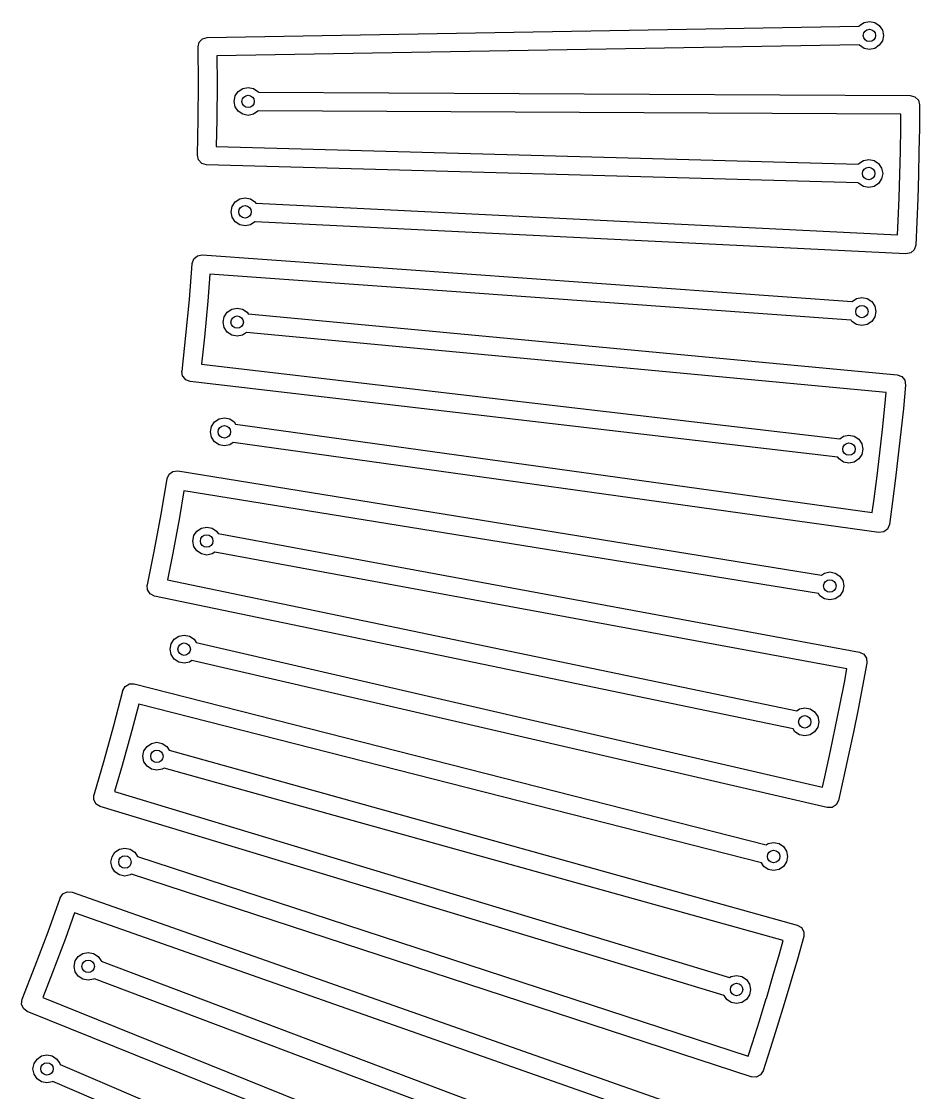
# Model space of a CAD drawing. Extents: x 97 to 314, y -170 to 213.
# Drawn here: x 299.51 to 313.95, y 106.2 to 123.43 of the extents above; entities that cross this region are included whole.
import ezdxf

# ---------------------------------------------------------------- set-up
doc = ezdxf.new("R2010")
doc.units = 0
doc.layers.add('BLACK', color=7, linetype='CONTINUOUS')

msp = doc.modelspace()

# ---------------------------------------------------------------- linework, layer by layer
at = {"layer": 'BLACK', "linetype": 'CONTINUOUS'}
for p, q in [((302.496, 123.17), (312.98, 123.35)), ((312.98, 123.35), (312.988, 123.362)), ((312.988, 123.362), (313.061, 123.411)), ((313.061, 123.411), (313.147, 123.428)), ((313.147, 123.428), (313.233, 123.411)), ((313.233, 123.411), (313.306, 123.362)), ((313.306, 123.362), (313.355, 123.289)), ((302.421, 123.149), (302.496, 123.17)), ((313.355, 123.289), (313.372, 123.203)), ((313.372, 123.203), (313.355, 123.117)), ((302.349, 123.018), (302.367, 123.093)), ((302.349, 123.017), (302.349, 123.018)), ((302.35, 123.013), (302.349, 123.017)), ((302.349, 123.017), (302.349, 123.017)), ((302.355, 122.437), (302.35, 123.013)), ((302.367, 123.093), (302.421, 123.149)), ((312.984, 123.05), (302.65, 122.873)), ((312.988, 123.044), (312.984, 123.05)), ((313.061, 122.995), (312.988, 123.044)), ((313.147, 122.978), (313.061, 122.995)), ((313.233, 122.995), (313.147, 122.978)), ((313.306, 123.044), (313.233, 122.995)), ((313.355, 123.117), (313.306, 123.044)), ((302.65, 122.873), (302.654, 122.437)), ((302.352, 121.856), (302.355, 122.437)), ((302.654, 122.437), (302.651, 121.852)), ((302.946, 122.229), (302.995, 122.302)), ((302.995, 122.302), (303.068, 122.35)), ((303.068, 122.35), (303.154, 122.367)), ((303.154, 122.367), (303.24, 122.35)), ((303.24, 122.35), (303.313, 122.302)), ((303.313, 122.302), (303.32, 122.292)), ((303.32, 122.292), (313.804, 122.238)), ((302.929, 122.142), (302.946, 122.229)), ((302.946, 122.056), (302.929, 122.142)), ((313.804, 122.238), (313.879, 122.218)), ((313.879, 122.218), (313.934, 122.163)), ((313.934, 122.163), (313.954, 122.088)), ((302.995, 121.983), (302.946, 122.056)), ((303.068, 121.935), (302.995, 121.983)), ((303.313, 121.983), (303.24, 121.935)), ((303.318, 121.992), (303.313, 121.983)), ((313.653, 121.939), (303.318, 121.992)), ((313.954, 122.087), (313.95, 121.711)), ((313.954, 122.088), (313.954, 122.088)), ((313.954, 122.088), (313.954, 122.087)), ((313.954, 122.087), (313.954, 122.087)), ((302.341, 121.279), (302.352, 121.856)), ((302.651, 121.852), (302.643, 121.417)), ((303.154, 121.917), (303.068, 121.935)), ((303.24, 121.935), (303.154, 121.917)), ((313.651, 121.715), (313.653, 121.939)), ((313.645, 121.341), (313.651, 121.715)), ((313.95, 121.711), (313.944, 121.335)), ((302.34, 121.275), (302.341, 121.279)), ((302.358, 121.2), (302.34, 121.275)), ((302.643, 121.417), (312.973, 121.135)), ((313.636, 120.968), (313.645, 121.341)), ((313.944, 121.335), (313.935, 120.959)), ((302.411, 121.144), (302.358, 121.2)), ((302.486, 121.121), (302.411, 121.144)), ((312.968, 120.835), (302.486, 121.121)), ((312.973, 121.135), (312.977, 121.141)), ((312.977, 121.141), (313.05, 121.19)), ((313.05, 121.19), (313.136, 121.207)), ((313.136, 121.207), (313.222, 121.19)), ((313.222, 121.19), (313.295, 121.141)), ((313.295, 121.141), (313.344, 121.068)), ((313.344, 121.068), (313.361, 120.982)), ((313.361, 120.982), (313.344, 120.896)), ((313.624, 120.593), (313.636, 120.966)), ((313.636, 120.967), (313.636, 120.968)), ((313.636, 120.966), (313.636, 120.967)), ((313.636, 120.967), (313.636, 120.967)), ((313.935, 120.959), (313.924, 120.583)), ((313.935, 120.959), (313.935, 120.959)), ((313.935, 120.959), (313.935, 120.959)), ((312.977, 120.823), (312.968, 120.835)), ((313.05, 120.774), (312.977, 120.823)), ((313.136, 120.757), (313.05, 120.774)), ((313.222, 120.774), (313.136, 120.757)), ((313.295, 120.823), (313.222, 120.774)), ((313.344, 120.896), (313.295, 120.823)), ((302.946, 120.525), (303.019, 120.574)), ((303.019, 120.574), (303.105, 120.591)), ((303.105, 120.591), (303.191, 120.574)), ((303.191, 120.574), (303.264, 120.525)), ((313.61, 120.22), (313.624, 120.593)), ((313.924, 120.583), (313.909, 120.207)), ((302.88, 120.366), (302.897, 120.452)), ((302.897, 120.452), (302.946, 120.525)), ((303.264, 120.525), (303.276, 120.508)), ((303.276, 120.508), (313.6, 119.997)), ((302.897, 120.28), (302.88, 120.366)), ((302.946, 120.207), (302.897, 120.28)), ((303.019, 120.158), (302.946, 120.207)), ((303.105, 120.141), (303.019, 120.158)), ((303.191, 120.158), (303.105, 120.141)), ((303.264, 120.207), (303.191, 120.158)), ((303.265, 120.208), (303.264, 120.207)), ((313.732, 119.69), (303.265, 120.208)), ((313.6, 119.997), (313.61, 120.22)), ((313.909, 120.207), (313.892, 119.832)), ((313.868, 119.757), (313.811, 119.705)), ((313.892, 119.831), (313.868, 119.757)), ((313.892, 119.832), (313.892, 119.832)), ((313.892, 119.832), (313.892, 119.832)), ((313.892, 119.832), (313.892, 119.831)), ((313.892, 119.831), (313.892, 119.831)), ((302.254, 119.536), (302.279, 119.61)), ((302.254, 119.532), (302.254, 119.536)), ((302.254, 119.536), (302.254, 119.536)), ((302.254, 119.536), (302.254, 119.536)), ((302.279, 119.61), (302.338, 119.66)), ((302.338, 119.66), (302.414, 119.675)), ((302.414, 119.675), (312.87, 118.924)), ((313.735, 119.689), (313.732, 119.69)), ((313.811, 119.705), (313.735, 119.689)), ((302.209, 118.957), (302.254, 119.532)), ((302.541, 119.365), (302.507, 118.931)), ((312.853, 118.624), (302.541, 119.365)), ((302.154, 118.379), (302.209, 118.957)), ((302.507, 118.931), (302.452, 118.349)), ((312.87, 118.924), (312.94, 118.97)), ((312.94, 118.97), (313.026, 118.987)), ((313.026, 118.987), (313.112, 118.97)), ((313.112, 118.97), (313.185, 118.922)), ((313.185, 118.922), (313.234, 118.849)), ((313.234, 118.849), (313.251, 118.762)), ((302.753, 118.593), (302.77, 118.679)), ((302.77, 118.679), (302.819, 118.752)), ((302.819, 118.752), (302.892, 118.801)), ((302.892, 118.801), (302.978, 118.818)), ((302.978, 118.818), (303.064, 118.801)), ((303.064, 118.801), (303.137, 118.752)), ((303.137, 118.752), (303.154, 118.727)), ((303.154, 118.727), (313.595, 117.743)), ((313.234, 118.676), (313.185, 118.603)), ((313.251, 118.762), (313.234, 118.676)), ((302.77, 118.507), (302.753, 118.593)), ((302.819, 118.434), (302.77, 118.507)), ((312.867, 118.603), (312.853, 118.624)), ((312.94, 118.555), (312.867, 118.603)), ((313.026, 118.537), (312.94, 118.555)), ((313.112, 118.555), (313.026, 118.537)), ((313.185, 118.603), (313.112, 118.555)), ((302.092, 117.806), (302.154, 118.379)), ((302.452, 118.349), (302.404, 117.916)), ((302.892, 118.385), (302.819, 118.434)), ((302.978, 118.368), (302.892, 118.385)), ((303.064, 118.385), (302.978, 118.368)), ((303.128, 118.428), (303.064, 118.385)), ((313.417, 117.459), (303.128, 118.428)), ((302.404, 117.916), (312.671, 116.718)), ((302.09, 117.802), (302.092, 117.806)), ((302.101, 117.725), (302.09, 117.802)), ((302.108, 117.716), (302.101, 117.725)), ((302.15, 117.664), (302.108, 117.716)), ((302.222, 117.636), (302.15, 117.664)), ((313.595, 117.743), (313.668, 117.716)), ((313.668, 117.716), (313.717, 117.657)), ((313.717, 117.657), (313.73, 117.58)), ((312.64, 116.42), (302.222, 117.636)), ((313.73, 117.58), (313.694, 117.205)), ((313.73, 117.58), (313.73, 117.58)), ((313.73, 117.58), (313.73, 117.58)), ((313.73, 117.58), (313.73, 117.58)), ((313.396, 117.236), (313.417, 117.459)), ((313.356, 116.864), (313.396, 117.236)), ((313.694, 117.205), (313.654, 116.831)), ((302.564, 116.914), (302.613, 116.987)), ((302.613, 116.987), (302.686, 117.036)), ((302.686, 117.036), (302.772, 117.053)), ((302.772, 117.053), (302.858, 117.036)), ((302.858, 117.036), (302.931, 116.987)), ((302.931, 116.987), (302.953, 116.954)), ((302.953, 116.954), (313.192, 115.529)), ((302.547, 116.828), (302.564, 116.914)), ((302.564, 116.742), (302.547, 116.828)), ((313.315, 116.493), (313.356, 116.864)), ((313.654, 116.831), (313.612, 116.457)), ((302.613, 116.669), (302.564, 116.742)), ((302.686, 116.62), (302.613, 116.669)), ((302.772, 116.603), (302.686, 116.62)), ((302.858, 116.62), (302.772, 116.603)), ((302.913, 116.657), (302.858, 116.62)), ((313.297, 115.211), (302.913, 116.657)), ((312.671, 116.718), (312.731, 116.759)), ((312.731, 116.759), (312.818, 116.776)), ((312.818, 116.776), (312.904, 116.759)), ((312.904, 116.759), (312.977, 116.71)), ((312.977, 116.71), (313.025, 116.637)), ((313.025, 116.637), (313.043, 116.551)), ((313.025, 116.465), (312.977, 116.392)), ((313.043, 116.551), (313.025, 116.465)), ((313.27, 116.121), (313.314, 116.491)), ((313.314, 116.492), (313.315, 116.493)), ((313.314, 116.491), (313.314, 116.492)), ((313.612, 116.457), (313.567, 116.084)), ((312.658, 116.392), (312.64, 116.42)), ((312.731, 116.343), (312.658, 116.392)), ((312.818, 116.326), (312.731, 116.343)), ((312.904, 116.343), (312.818, 116.326)), ((312.977, 116.392), (312.904, 116.343)), ((301.85, 116.077), (301.882, 116.148)), ((301.882, 116.148), (301.945, 116.193)), ((301.945, 116.193), (302.022, 116.201)), ((302.022, 116.201), (312.374, 114.524)), ((313.222, 115.75), (313.27, 116.121)), ((301.754, 115.504), (301.85, 116.073)), ((301.85, 116.073), (301.85, 116.077)), ((301.85, 116.077), (301.85, 116.077)), ((301.85, 116.077), (301.85, 116.077)), ((313.567, 116.084), (313.519, 115.711)), ((302.121, 115.881), (302.048, 115.452)), ((312.327, 114.228), (302.121, 115.881)), ((313.192, 115.529), (313.222, 115.75)), ((313.519, 115.711), (313.469, 115.339)), ((301.648, 114.933), (301.754, 115.504)), ((302.048, 115.452), (301.942, 114.877)), ((302.28, 115.16), (302.329, 115.233)), ((302.329, 115.233), (302.402, 115.281)), ((302.402, 115.281), (302.488, 115.298)), ((302.488, 115.298), (302.574, 115.281)), ((302.574, 115.281), (302.647, 115.233)), ((302.647, 115.233), (302.674, 115.192)), ((313.439, 115.266), (313.377, 115.22)), ((313.469, 115.338), (313.439, 115.266)), ((313.469, 115.339), (313.469, 115.339)), ((313.469, 115.339), (313.469, 115.339)), ((313.469, 115.339), (313.469, 115.338)), ((302.263, 115.073), (302.28, 115.16)), ((302.28, 114.987), (302.263, 115.073)), ((302.674, 115.192), (312.988, 113.285)), ((313.299, 115.21), (313.297, 115.211)), ((313.377, 115.22), (313.299, 115.21)), ((301.535, 114.368), (301.648, 114.933)), ((302.329, 114.914), (302.28, 114.987)), ((302.402, 114.866), (302.329, 114.914)), ((302.62, 114.896), (302.574, 114.866)), ((312.785, 113.017), (302.62, 114.896)), ((301.942, 114.877), (301.856, 114.45)), ((302.488, 114.848), (302.402, 114.866)), ((302.574, 114.866), (302.488, 114.848)), ((312.374, 114.524), (312.425, 114.558)), ((312.425, 114.558), (312.511, 114.575)), ((312.511, 114.575), (312.597, 114.558)), ((312.597, 114.558), (312.67, 114.509)), ((301.533, 114.364), (301.535, 114.368)), ((301.856, 114.45), (311.978, 112.345)), ((312.67, 114.509), (312.719, 114.436)), ((312.719, 114.436), (312.736, 114.35)), ((301.538, 114.287), (301.533, 114.364)), ((301.58, 114.222), (301.538, 114.287)), ((301.65, 114.187), (301.58, 114.222)), ((312.352, 114.191), (312.327, 114.228)), ((312.719, 114.264), (312.67, 114.191)), ((312.736, 114.35), (312.719, 114.264)), ((311.919, 112.051), (301.65, 114.187)), ((312.425, 114.142), (312.352, 114.191)), ((312.511, 114.125), (312.425, 114.142)), ((312.597, 114.142), (312.511, 114.125)), ((312.67, 114.191), (312.597, 114.142)), ((301.967, 113.493), (302.04, 113.542)), ((302.04, 113.542), (302.126, 113.559)), ((302.126, 113.559), (302.212, 113.542)), ((302.212, 113.542), (302.285, 113.493)), ((301.901, 113.334), (301.918, 113.42)), ((301.918, 113.248), (301.901, 113.334)), ((301.918, 113.42), (301.967, 113.493)), ((302.285, 113.493), (302.318, 113.443)), ((302.318, 113.443), (312.39, 111.115)), ((301.967, 113.175), (301.918, 113.248)), ((302.04, 113.126), (301.967, 113.175)), ((312.988, 113.285), (313.058, 113.251)), ((313.058, 113.251), (313.102, 113.188)), ((313.102, 113.188), (313.108, 113.11)), ((302.126, 113.109), (302.04, 113.126)), ((302.212, 113.126), (302.126, 113.109)), ((302.25, 113.151), (302.212, 113.126)), ((312.466, 110.789), (302.25, 113.151)), ((312.744, 112.797), (312.785, 113.017)), ((313.108, 113.11), (313.038, 112.74)), ((313.108, 113.11), (313.108, 113.11)), ((313.108, 113.11), (313.108, 113.11)), ((313.108, 113.11), (313.108, 113.11)), ((300.994, 112.105), (301.141, 112.663)), ((301.141, 112.668), (301.179, 112.735)), ((301.141, 112.667), (301.141, 112.668)), ((301.141, 112.663), (301.141, 112.667)), ((301.141, 112.667), (301.141, 112.667)), ((301.179, 112.735), (301.246, 112.775)), ((301.246, 112.775), (301.323, 112.776)), ((301.323, 112.776), (311.487, 110.187)), ((312.672, 112.43), (312.744, 112.797)), ((313.038, 112.74), (312.966, 112.371)), ((301.394, 112.448), (301.283, 112.027)), ((311.411, 109.896), (301.394, 112.448)), ((311.978, 112.345), (312.021, 112.374)), ((312.021, 112.374), (312.107, 112.391)), ((312.107, 112.391), (312.193, 112.374)), ((312.193, 112.374), (312.266, 112.325)), ((312.266, 112.325), (312.315, 112.252)), ((312.597, 112.065), (312.672, 112.43)), ((312.966, 112.371), (312.89, 112.002)), ((312.315, 112.252), (312.332, 112.166)), ((312.332, 112.166), (312.315, 112.08)), ((300.839, 111.546), (300.994, 112.105)), ((301.283, 112.027), (301.126, 111.464)), ((311.948, 112.007), (311.919, 112.051)), ((312.021, 111.958), (311.948, 112.007)), ((312.107, 111.941), (312.021, 111.958)), ((312.193, 111.958), (312.107, 111.941)), ((312.266, 112.007), (312.193, 111.958)), ((312.315, 112.08), (312.266, 112.007)), ((312.519, 111.698), (312.597, 112.062)), ((312.597, 112.063), (312.597, 112.065)), ((312.597, 112.062), (312.597, 112.063)), ((312.597, 112.063), (312.597, 112.063)), ((312.89, 112.002), (312.812, 111.634)), ((312.89, 112.002), (312.89, 112.002)), ((312.89, 112.002), (312.89, 112.002)), ((301.528, 111.77), (301.601, 111.819)), ((301.601, 111.819), (301.687, 111.836)), ((301.687, 111.836), (301.773, 111.819)), ((301.773, 111.819), (301.846, 111.77)), ((301.462, 111.611), (301.479, 111.697)), ((301.479, 111.525), (301.462, 111.611)), ((301.479, 111.697), (301.528, 111.77)), ((301.846, 111.77), (301.885, 111.712)), ((301.885, 111.712), (311.987, 108.898)), ((312.439, 111.332), (312.519, 111.698)), ((312.812, 111.634), (312.732, 111.267)), ((300.676, 110.993), (300.839, 111.546)), ((301.126, 111.464), (301.003, 111.046)), ((301.528, 111.452), (301.479, 111.525)), ((301.601, 111.403), (301.528, 111.452)), ((301.687, 111.386), (301.601, 111.403)), ((301.773, 111.403), (301.687, 111.386)), ((301.803, 111.423), (301.773, 111.403)), ((311.762, 108.649), (301.803, 111.423)), ((312.39, 111.115), (312.439, 111.332)), ((312.732, 111.267), (312.648, 110.901)), ((300.671, 110.912), (300.674, 110.989)), ((300.674, 110.989), (300.676, 110.993)), ((301.003, 111.046), (310.898, 108.052)), ((300.708, 110.843), (300.671, 110.912)), ((300.774, 110.802), (300.708, 110.843)), ((310.81, 107.765), (300.774, 110.802)), ((300.774, 110.802), (300.774, 110.802)), ((312.468, 110.788), (312.466, 110.789)), ((312.546, 110.79), (312.468, 110.788)), ((312.612, 110.831), (312.546, 110.79)), ((312.648, 110.9), (312.612, 110.831)), ((312.648, 110.901), (312.648, 110.901)), ((312.648, 110.901), (312.648, 110.901)), ((312.648, 110.901), (312.648, 110.9)), ((300.965, 109.997), (301.013, 110.07)), ((301.013, 110.07), (301.086, 110.118)), ((301.086, 110.118), (301.173, 110.136)), ((301.173, 110.136), (301.259, 110.118)), ((301.259, 110.118), (301.332, 110.07)), ((301.332, 110.07), (301.377, 110.001)), ((311.487, 110.187), (311.521, 110.209)), ((311.521, 110.209), (311.607, 110.226)), ((311.607, 110.226), (311.693, 110.209)), ((311.693, 110.209), (311.766, 110.16)), ((311.766, 110.16), (311.815, 110.087)), ((311.815, 110.087), (311.832, 110.001)), ((300.947, 109.911), (300.965, 109.997)), ((300.965, 109.824), (300.947, 109.911)), ((301.377, 110.001), (311.199, 106.789)), ((311.448, 109.842), (311.411, 109.896)), ((311.815, 109.915), (311.766, 109.842)), ((311.832, 110.001), (311.815, 109.915)), ((301.013, 109.751), (300.965, 109.824)), ((301.086, 109.703), (301.013, 109.751)), ((301.281, 109.717), (301.259, 109.703)), ((311.246, 106.458), (301.281, 109.717)), ((311.521, 109.793), (311.448, 109.842)), ((311.607, 109.776), (311.521, 109.793)), ((311.693, 109.793), (311.607, 109.776)), ((311.766, 109.842), (311.693, 109.793)), ((301.173, 109.686), (301.086, 109.703)), ((301.259, 109.703), (301.173, 109.686)), ((300.132, 109.334), (300.176, 109.398)), ((300.176, 109.398), (300.246, 109.432)), ((300.246, 109.432), (300.323, 109.426)), ((300.323, 109.426), (310.216, 105.945)), ((299.936, 108.787), (300.132, 109.33)), ((300.132, 109.33), (300.132, 109.334)), ((300.132, 109.334), (300.132, 109.334)), ((300.132, 109.334), (300.132, 109.334)), ((300.364, 109.094), (300.217, 108.684)), ((310.112, 105.664), (300.364, 109.094)), ((311.987, 108.898), (312.054, 108.858)), ((312.054, 108.858), (312.092, 108.791)), ((299.731, 108.244), (299.936, 108.787)), ((300.217, 108.684), (300.01, 108.137)), ((312.091, 108.713), (311.989, 108.351)), ((312.092, 108.791), (312.091, 108.713)), ((312.091, 108.713), (312.091, 108.713)), ((312.091, 108.713), (312.091, 108.713)), ((312.091, 108.713), (312.091, 108.713)), ((311.701, 108.433), (311.762, 108.649)), ((300.375, 108.32), (300.423, 108.393)), ((300.423, 108.393), (300.496, 108.442)), ((300.496, 108.442), (300.582, 108.459)), ((300.582, 108.459), (300.669, 108.442)), ((300.669, 108.442), (300.742, 108.393)), ((300.742, 108.393), (300.79, 108.32)), ((311.596, 108.074), (311.701, 108.433)), ((311.989, 108.351), (311.884, 107.989)), ((299.52, 107.707), (299.731, 108.244)), ((300.357, 108.234), (300.375, 108.32)), ((300.375, 108.148), (300.357, 108.234)), ((300.79, 108.32), (300.791, 108.315)), ((300.791, 108.315), (310.601, 104.617)), ((300.01, 108.137), (299.851, 107.732)), ((300.423, 108.075), (300.375, 108.148)), ((300.496, 108.026), (300.423, 108.075)), ((300.582, 108.009), (300.496, 108.026)), ((300.669, 108.026), (300.582, 108.009)), ((300.683, 108.035), (300.669, 108.026)), ((310.354, 104.389), (300.683, 108.035)), ((310.898, 108.052), (310.925, 108.07)), ((310.925, 108.07), (311.011, 108.087)), ((311.011, 108.087), (311.097, 108.07)), ((311.097, 108.07), (311.17, 108.021)), ((311.17, 108.021), (311.219, 107.948)), ((311.49, 107.717), (311.596, 108.074)), ((311.219, 107.948), (311.236, 107.862)), ((311.236, 107.862), (311.219, 107.776)), ((311.884, 107.989), (311.776, 107.629)), ((299.508, 107.627), (299.518, 107.704)), ((299.518, 107.704), (299.52, 107.707)), ((299.851, 107.732), (309.439, 103.871)), ((310.852, 107.703), (310.81, 107.765)), ((310.925, 107.654), (310.852, 107.703)), ((311.011, 107.637), (310.925, 107.654)), ((311.097, 107.654), (311.011, 107.637)), ((311.17, 107.703), (311.097, 107.654)), ((311.219, 107.776), (311.17, 107.703)), ((311.38, 107.358), (311.489, 107.715)), ((311.489, 107.716), (311.49, 107.717)), ((311.489, 107.715), (311.489, 107.716)), ((299.539, 107.556), (299.508, 107.627)), ((299.601, 107.509), (299.539, 107.556)), ((309.327, 103.593), (299.601, 107.509)), ((311.776, 107.629), (311.666, 107.269)), ((311.267, 107.002), (311.38, 107.358)), ((311.666, 107.269), (311.553, 106.91)), ((311.199, 106.789), (311.267, 107.002)), ((299.76, 106.744), (299.833, 106.793)), ((299.833, 106.793), (299.919, 106.81)), ((299.919, 106.81), (300.005, 106.793)), ((300.005, 106.793), (300.078, 106.744)), ((311.553, 106.91), (311.437, 106.553)), ((299.694, 106.585), (299.711, 106.671)), ((299.711, 106.671), (299.76, 106.744)), ((300.078, 106.744), (300.127, 106.671)), ((300.127, 106.671), (300.129, 106.658)), ((300.129, 106.658), (309.628, 102.586)), ((299.711, 106.499), (299.694, 106.585)), ((299.76, 106.426), (299.711, 106.499)), ((311.248, 106.457), (311.246, 106.458)), ((311.326, 106.452), (311.248, 106.457)), ((311.395, 106.487), (311.326, 106.452)), ((311.437, 106.552), (311.395, 106.487)), ((311.437, 106.553), (311.437, 106.553)), ((311.437, 106.553), (311.437, 106.553)), ((311.437, 106.553), (311.437, 106.552)), ((299.833, 106.377), (299.76, 106.426)), ((299.919, 106.36), (299.833, 106.377)), ((300.005, 106.377), (299.919, 106.36)), ((300.012, 106.382), (300.005, 106.377)), ((309.646, 102.252), (300.012, 106.382))]:
    msp.add_line(p, q, dxfattribs=at)
at = {"layer": 'BLACK'}
for centre in [(313.147, 123.203), (303.154, 122.142), (313.136, 120.982), (303.105, 120.366), (313.026, 118.762), (302.978, 118.593), (302.772, 116.828), (312.818, 116.551), (302.488, 115.073), (312.511, 114.35), (302.126, 113.334), (312.107, 112.166), (301.687, 111.611), (311.607, 110.001), (301.173, 109.911), (300.582, 108.234), (311.011, 107.862), (299.919, 106.585)]:
    msp.add_circle(centre, 0.1, dxfattribs=at)

doc.saveas('drawing.dxf')
